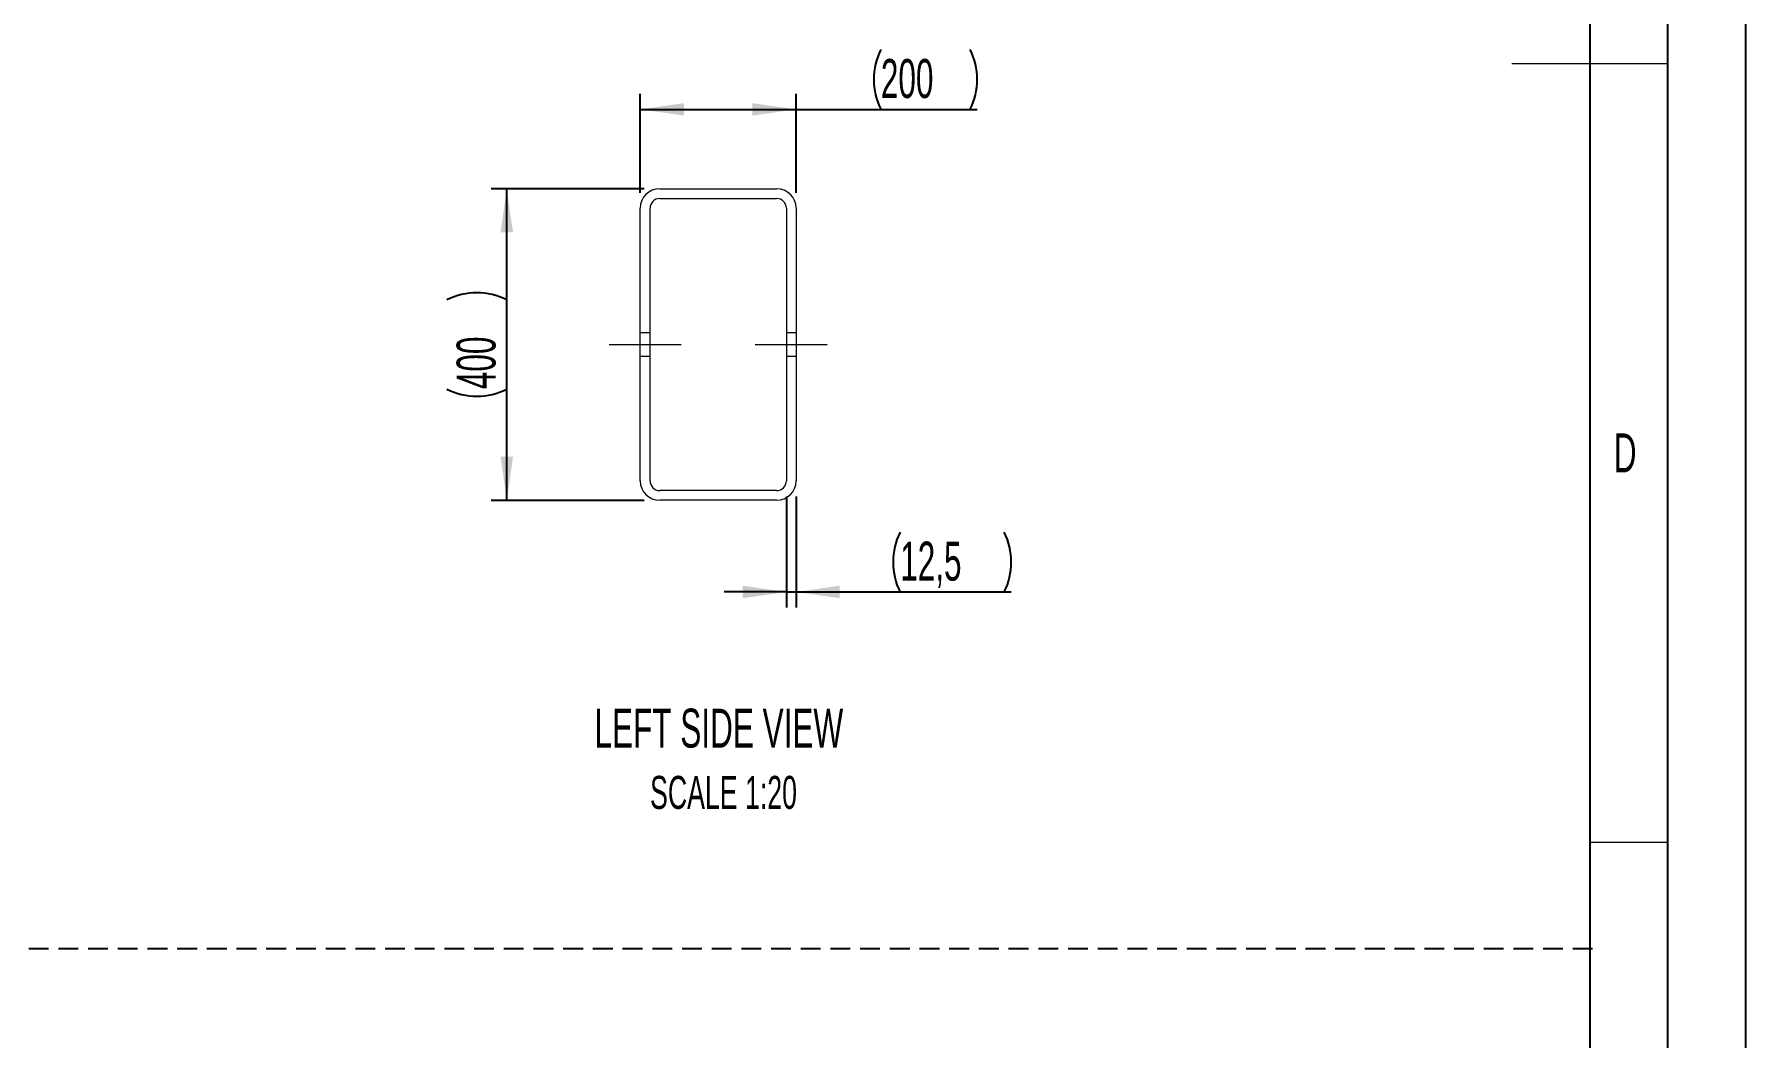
# Paper-space layout 'Sheet6' of a CAD drawing. Header units: millimetres. Extents: x 0 to 420, y 0 to 300.
# Drawn here: x 310.2 to 420, y 86 to 150.4 of the extents above; entities that cross this region are included whole.
import ezdxf

# ---------------------------------------------------------------- set-up
doc = ezdxf.new("R2010")
doc.units = ezdxf.units.MM
doc.linetypes.add('CENTERX2', pattern=[20.32, 12.7, -2.54, 2.54, -2.54])
doc.linetypes.add('HIDDEN', pattern=[1.905, 1.27, -0.635])
for name, color, linetype in [('BORDER', 7, 'Continuous'), ('DASH', 7, 'HIDDEN'), ('DIMS', 7, 'Continuous')]:
    doc.layers.add(name, color=color, linetype=linetype)
doc.styles.add('SLDTEXTSTYLE0', font='TXT', dxfattribs={"width": 0.605})
doc.dimstyles.new('SLDDIMSTYLE19', dxfattribs={"dimtxt": 2.5, "dimasz": 2.8, "dimexe": 0, "dimexo": 0.0625, "dimtad": 1, "dimdec": 1, "dimlfac": 20, "dimrnd": 1e-09, "dimzin": 12, "dimdsep": 46, "dimtxsty": 'SLDTEXTSTYLE0', "dimsah": 1, "dimcen": 0.09, "dimadec": 0, "dimazin": 3, "dimtfac": 1, "dimtdec": 1, "dimtmove": 0, "dimatfit": 0, "dimfxl": 1, "dimfrac": 2, "dimtolj": 1, "dimtzin": 12, "dimarcsym": 0})
doc.dimstyles.new('SLDDIMSTYLE6', dxfattribs={"dimtxt": 2.5, "dimasz": 2.8, "dimexe": 0, "dimexo": 0.0625, "dimtad": 1, "dimdec": 0, "dimlfac": 20, "dimrnd": 1e-09, "dimzin": 12, "dimdsep": 46, "dimtxsty": 'SLDTEXTSTYLE0', "dimsah": 1, "dimcen": 0.09, "dimadec": 0, "dimazin": 3, "dimtfac": 1, "dimtdec": 0, "dimtofl": 0, "dimtmove": 0, "dimatfit": 3, "dimfxl": 1, "dimfrac": 2, "dimtolj": 1, "dimtzin": 12, "dimarcsym": 0})

# ---------------------------------------------------------------- blocks, each defined once
blk = doc.blocks.new('_D_236')
at = {"layer": 'DIMS', "transparency": 16777216}
for p, q in [((349.07, 140.2), (349.07, 146.55)), ((359.07, 140.2), (359.07, 146.55)), ((349.07, 145.55), (359.07, 145.55)), ((359.07, 145.55), (370.69, 145.55))]:
    blk.add_line(p, q, dxfattribs=at)
for centre, start, end in [((368.35, 147.47), 153.4349, 206.5651), ((366.4, 147.47), 333.4349, 26.5651)]:
    blk.add_arc(centre, 4.29, start, end, dxfattribs=at)
for points in [[(349.07, 145.55), (351.87, 145.15), (351.87, 145.95)], [(359.07, 145.55), (356.27, 145.95), (356.27, 145.15)]]:
    blk.add_solid(points, dxfattribs=at)
at = {"layer": 'DIMS', "transparency": 16777216, "insert": (364.51, 148.78), "char_height": 2.5, "attachment_point": 1, "style": 'SLDTEXTSTYLE0'}
blk.add_mtext('200', dxfattribs=at)
blk = doc.blocks.new('_D_237')
at = {"layer": 'DIMS', "transparency": 16777216}
for p, q in [((349.32, 140.45), (339.51, 140.45)), ((340.51, 120.45), (340.51, 140.45)), ((349.32, 120.45), (339.51, 120.45))]:
    blk.add_line(p, q, dxfattribs=at)
for centre, start, end in [((338.59, 129.48), 63.4349, 116.5651), ((338.59, 131.43), 243.4349, 296.5651)]:
    blk.add_arc(centre, 4.29, start, end, dxfattribs=at)
for points in [[(340.51, 140.45), (340.11, 137.65), (340.91, 137.65)], [(340.51, 120.45), (340.91, 123.25), (340.11, 123.25)]]:
    blk.add_solid(points, dxfattribs=at)
at = {"layer": 'DIMS', "transparency": 16777216, "insert": (337.29, 127.59), "char_height": 2.5, "attachment_point": 1, "rotation": 90, "style": 'SLDTEXTSTYLE0'}
blk.add_mtext('400', dxfattribs=at)
blk = doc.blocks.new('_D_238')
at = {"layer": 'DIMS', "transparency": 16777216}
for p, q in [((358.45, 120.7), (358.45, 113.57)), ((359.07, 120.7), (359.07, 113.57)), ((358.45, 114.57), (354.45, 114.57)), ((358.45, 114.57), (359.07, 114.57)), ((359.07, 114.57), (372.88, 114.57))]:
    blk.add_line(p, q, dxfattribs=at)
for centre, start, end in [((369.58, 116.49), 153.4349, 206.5651), ((368.59, 116.49), 333.4349, 26.5651)]:
    blk.add_arc(centre, 4.29, start, end, dxfattribs=at)
for points in [[(358.45, 114.57), (355.65, 114.97), (355.65, 114.17)], [(359.07, 114.57), (361.87, 114.17), (361.87, 114.97)]]:
    blk.add_solid(points, dxfattribs=at)
at = {"layer": 'DIMS', "transparency": 16777216, "insert": (365.75, 117.8), "char_height": 2.5, "attachment_point": 1, "style": 'SLDTEXTSTYLE0'}
blk.add_mtext('12,5', dxfattribs=at)

psp = doc.layouts.new('Sheet6')

# ---------------------------------------------------------------- linework, layer by layer
at = {"color": 7, "linetype": 'Continuous', "lineweight": 18}
for p, q in [((350.324, 140.4536), (357.824, 140.4536)), ((350.324, 139.8286), (357.824, 139.8286)), ((349.074, 121.7036), (349.074, 139.2036)), ((349.699, 121.7036), (349.699, 139.2036)), ((358.449, 139.2036), (358.449, 121.7036)), ((359.074, 139.2036), (359.074, 121.7036)), ((357.824, 121.0786), (350.324, 121.0786)), ((357.824, 120.4536), (350.324, 120.4536))]:
    psp.add_line(p, q, dxfattribs=at)
at = {"color": 7, "linetype": 'HIDDEN', "lineweight": 18}
for p, q in [((349.699, 131.2036), (349.074, 131.2036)), ((359.074, 131.2036), (358.449, 131.2036)), ((349.074, 129.7036), (349.699, 129.7036)), ((358.449, 129.7036), (359.074, 129.7036))]:
    psp.add_line(p, q, dxfattribs=at)
at = {"color": 7, "linetype": 'Continuous', "lineweight": 18}
for centre, radius, start, end in [((350.324, 139.2036), 1.25, 90, 180), ((350.324, 139.2036), 0.625, 90, 180), ((357.824, 139.2036), 1.25, 360, 90), ((357.824, 139.2036), 0.625, 360, 90), ((350.324, 121.7036), 1.25, 180, 270), ((350.324, 121.7036), 0.625, 180, 270), ((357.824, 121.7036), 1.25, 270, 0), ((357.824, 121.7036), 0.625, 270, 0)]:
    psp.add_arc(centre, radius, start, end, dxfattribs=at)
at = {"layer": 'BORDER'}
for p, q in [((420, 0), (420, 297)), ((415, 5), (415, 292))]:
    psp.add_line(p, q, dxfattribs=at)
at = {"layer": 'BORDER', "lineweight": 25}
psp.add_line((410, 287), (410, 10), dxfattribs=at)
at = {"layer": 'BORDER', "color": 7, "linetype": 'Continuous', "lineweight": 18}
for p, q in [((405, 148.5), (415, 148.5)), ((410, 98.5), (415, 98.5))]:
    psp.add_line(p, q, dxfattribs=at)
at = {"layer": 'DASH'}
psp.add_line((20.2834, 91.6848), (410.4998, 91.6848), dxfattribs=at)
at = {"layer": 'DIMS', "linetype": 'CENTERX2', "lineweight": 18, "ltscale": 10}
for p, q in [((347.074, 130.4536), (351.699, 130.4536)), ((356.449, 130.4536), (361.074, 130.4536))]:
    psp.add_line(p, q, dxfattribs=at)

# ---------------------------------------------------------------- texts
at = {"layer": 'BORDER', "insert": (411.5308, 124.752), "char_height": 2.5, "attachment_point": 1, "style": 'SLDTEXTSTYLE0'}
psp.add_mtext('D', dxfattribs=at)
at = {"layer": 'DIMS', "attachment_point": 2, "style": 'SLDTEXTSTYLE0'}
for s, insert, char_height in [('LEFT SIDE VIEW', (354.1141, 107.0798), 2.5), ('SCALE 1:20', (354.4153, 102.7634), 2.11667)]:
    psp.add_mtext(s, dxfattribs=dict(at, insert=insert, char_height=char_height))

# ---------------------------------------------------------------- dimensions: what is measured, and where the dimension line sits
at = {"layer": 'DIMS'}
for base, p1, p2, dimstyle, picture, middle in [((359.074, 145.5526), (349.074, 139.2036), (359.074, 139.2036), 'SLDDIMSTYLE6', '_D_236', (367.3732, 145.5526)), ((359.074, 114.5728), (358.449, 121.7036), (359.074, 121.7036), 'SLDDIMSTYLE19', '_D_238', (369.0895, 114.5728))]:
    dim = psp.add_linear_dim(base=base, p1=p1, p2=p2, text='(<>)', dimstyle=dimstyle, dxfattribs=at)
    dim.commit()
    dim.dimension.update_dxf_attribs({"geometry": picture, "text_midpoint": middle, "dimtype": 160})
dim = psp.add_linear_dim(base=(340.5121, 140.4536), p1=(350.324, 120.4536), p2=(350.324, 140.4536), angle=90, text='(<>)', dimstyle='SLDDIMSTYLE6', dxfattribs=at)
dim.commit()
dim.dimension.update_dxf_attribs({"geometry": '_D_237', "text_midpoint": (340.5121, 130.4536), "dimtype": 160})

doc.saveas('drawing.dxf')
